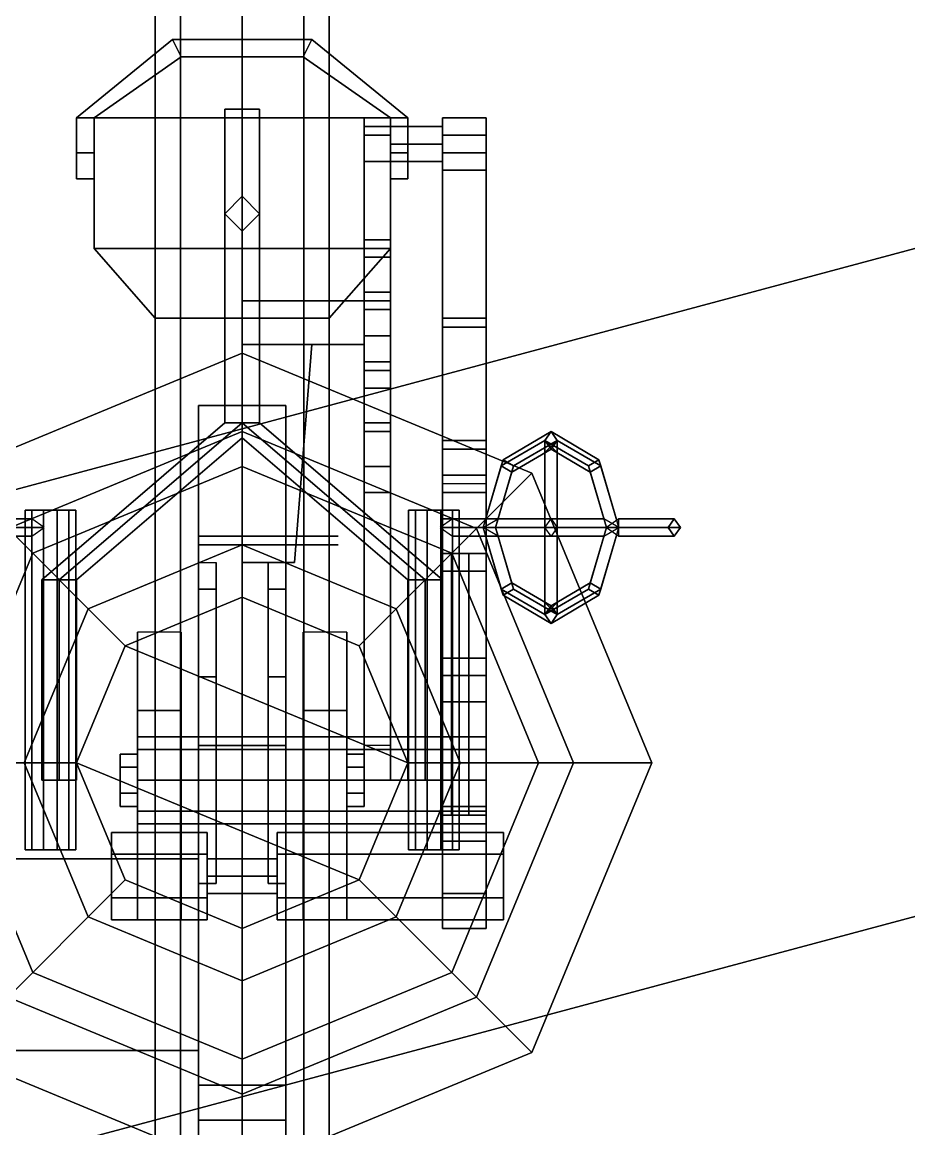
# Model space of a CAD drawing. Header units: millimetres. Extents: x -3.4 to 3.4, y -22.9 to 32.2.
# Drawn here: x -0.253 to 0.765, y 19.08 to 20.35 of the extents above; entities that cross this region are included whole.
import ezdxf

# ---------------------------------------------------------------- set-up
doc = ezdxf.new("R2010")
doc.units = ezdxf.units.MM
for name, color, linetype in [('sleeve', 5, 'Continuous'), ('superstructure', 3, 'Continuous'), ('turret', 2, 'Continuous')]:
    doc.layers.add(name, color=color, linetype=linetype)

msp = doc.modelspace()

# ---------------------------------------------------------------- linework, layer by layer
for points in [[(3.2, 22.79), (2.7, 12.33, -1.51), (-2.7, 12.33, -1.51), (-3.2, 22.79)], [(-0.1, 21.68, -0.71), (-0.0707, 21.68, -0.7807), (-0.0707, 18.68, -0.4807), (-0.1, 18.68, -0.41)], [(-0.0707, 21.68, -0.6393), (-0.1, 21.68, -0.71), (-0.1, 18.68, -0.41), (-0.0707, 18.68, -0.3393)], [(-0.0707, 21.68, -0.7807), (0, 21.68, -0.81), (0, 18.68, -0.51), (-0.0707, 18.68, -0.4807)], [(0, 21.68, -0.61), (-0.0707, 21.68, -0.6393), (-0.0707, 18.68, -0.3393), (0, 18.68, -0.31)], [(0, 21.68, -0.81), (0.0707, 21.68, -0.7807), (0.0707, 18.68, -0.4807), (0, 18.68, -0.51)], [(0.0707, 21.68, -0.6393), (0, 21.68, -0.61), (0, 18.68, -0.31), (0.0707, 18.68, -0.3393)], [(0.0707, 21.68, -0.7807), (0.1, 21.68, -0.71), (0.1, 18.68, -0.41), (0.0707, 18.68, -0.4807)], [(0.1, 21.68, -0.71), (0.0707, 21.68, -0.6393), (0.0707, 18.68, -0.3393), (0.1, 18.68, -0.41)], [(0, 19.97, 2.47), (-0.3323, 19.8323, 2.47), (-0.3323, 19.8323, 2.5), (0, 19.97, 2.5)], [(0, 19.97, 2.5), (-0.3323, 19.8323, 2.5), (-0.2687, 19.7687, 2.5), (0, 19.88, 2.5)], [(0.3323, 19.8323, 2.47), (0, 19.97, 2.47), (0, 19.97, 2.5), (0.3323, 19.8323, 2.5)], [(0.3323, 19.8323, 2.5), (0, 19.97, 2.5), (0, 19.88, 2.5), (0.2687, 19.7687, 2.5)], [(0, 19.88, 2.5), (-0.2687, 19.7687, 2.5), (-0.2404, 19.7404, 2.56), (0, 19.84, 2.56)], [(0.2687, 19.7687, 2.5), (0, 19.88, 2.5), (0, 19.84, 2.56), (0.2404, 19.7404, 2.56)], [(0, 19.84, 2.56), (-0.2404, 19.7404, 2.56), (-0.1768, 19.6768, 2.56), (0, 19.75, 2.56)], [(0.2404, 19.7404, 2.56), (0, 19.84, 2.56), (0, 19.75, 2.56), (0.1768, 19.6768, 2.56)], [(0.47, 19.5, 2.5), (0.3323, 19.8323, 2.5), (0.2687, 19.7687, 2.5), (0.38, 19.5, 2.5)], [(0.47, 19.5, 2.47), (0.3323, 19.8323, 2.47), (0.3323, 19.8323, 2.5), (0.47, 19.5, 2.5)], [(-0.2687, 19.7687, 2.5), (-0.38, 19.5, 2.5), (-0.34, 19.5, 2.56), (-0.2404, 19.7404, 2.56)], [(0.38, 19.5, 2.5), (0.2687, 19.7687, 2.5), (0.2404, 19.7404, 2.56), (0.34, 19.5, 2.56)], [(0, 19.75, 2.56), (-0.1768, 19.6768, 2.56), (-0.1344, 19.6344, 3.11), (0, 19.69, 3.11)], [(0.1768, 19.6768, 2.56), (0, 19.75, 2.56), (0, 19.69, 3.11), (0.1344, 19.6344, 3.11)], [(-0.2404, 19.7404, 2.56), (-0.34, 19.5, 2.56), (-0.25, 19.5, 2.56), (-0.1768, 19.6768, 2.56)], [(0.34, 19.5, 2.56), (0.2404, 19.7404, 2.56), (0.1768, 19.6768, 2.56), (0.25, 19.5, 2.56)], [(-0.1768, 19.6768, 2.56), (-0.25, 19.5, 2.56), (-0.19, 19.5, 3.11), (-0.1344, 19.6344, 3.11)], [(0.25, 19.5, 2.56), (0.1768, 19.6768, 2.56), (0.1344, 19.6344, 3.11), (0.19, 19.5, 3.11)], [(-0.38, 19.5, 2.5), (-0.2687, 19.2313, 2.5), (-0.2404, 19.2596, 2.56), (-0.34, 19.5, 2.56)], [(-0.34, 19.5, 2.56), (-0.2404, 19.2596, 2.56), (-0.1768, 19.3232, 2.56), (-0.25, 19.5, 2.56)], [(-0.25, 19.5, 2.56), (-0.1768, 19.3232, 2.56), (-0.1344, 19.3656, 3.11), (-0.19, 19.5, 3.11)], [(0.1768, 19.3232, 2.56), (0.25, 19.5, 2.56), (0.19, 19.5, 3.11), (0.1344, 19.3656, 3.11)], [(0.2404, 19.2596, 2.56), (0.34, 19.5, 2.56), (0.25, 19.5, 2.56), (0.1768, 19.3232, 2.56)], [(0.2687, 19.2313, 2.5), (0.38, 19.5, 2.5), (0.34, 19.5, 2.56), (0.2404, 19.2596, 2.56)], [(0.3323, 19.1677, 2.5), (0.47, 19.5, 2.5), (0.38, 19.5, 2.5), (0.2687, 19.2313, 2.5)], [(0.3323, 19.1677, 2.47), (0.47, 19.5, 2.47), (0.47, 19.5, 2.5), (0.3323, 19.1677, 2.5)], [(-0.1768, 19.3232, 2.56), (0, 19.25, 2.56), (0, 19.31, 3.11), (-0.1344, 19.3656, 3.11)], [(0, 19.25, 2.56), (0.1768, 19.3232, 2.56), (0.1344, 19.3656, 3.11), (0, 19.31, 3.11)], [(-0.2404, 19.2596, 2.56), (0, 19.16, 2.56), (0, 19.25, 2.56), (-0.1768, 19.3232, 2.56)], [(0, 19.16, 2.56), (0.2404, 19.2596, 2.56), (0.1768, 19.3232, 2.56), (0, 19.25, 2.56)], [(-0.2687, 19.2313, 2.5), (0, 19.12, 2.5), (0, 19.16, 2.56), (-0.2404, 19.2596, 2.56)], [(0, 19.12, 2.5), (0.2687, 19.2313, 2.5), (0.2404, 19.2596, 2.56), (0, 19.16, 2.56)], [(-0.3323, 19.1677, 2.5), (0, 19.03, 2.5), (0, 19.12, 2.5), (-0.2687, 19.2313, 2.5)], [(0, 19.03, 2.5), (0.3323, 19.1677, 2.5), (0.2687, 19.2313, 2.5), (0, 19.12, 2.5)], [(-0.3323, 19.1677, 2.47), (0, 19.03, 2.47), (0, 19.03, 2.5), (-0.3323, 19.1677, 2.5)], [(0, 19.03, 2.47), (0.3323, 19.1677, 2.47), (0.3323, 19.1677, 2.5), (0, 19.03, 2.5)]]:
    msp.add_3dface(points)
at = {"layer": 'sleeve'}
for points in [[(-0.05, 19.91, 3.46), (-0.05, 19.52, 3.41), (-0.05, 19.52, 3.59), (-0.05, 19.91, 3.59)], [(0.05, 19.91, 3.59), (0.05, 19.91, 3.46), (-0.05, 19.91, 3.46), (-0.05, 19.91, 3.59)], [(0.05, 19.91, 3.46), (0.05, 19.52, 3.41), (-0.05, 19.52, 3.41), (-0.05, 19.91, 3.46)], [(-0.05, 19.91, 3.59), (-0.05, 19.52, 3.59), (0.05, 19.52, 3.59), (0.05, 19.91, 3.59)], [(0.05, 19.52, 3.59), (0.05, 19.52, 3.41), (0.05, 19.91, 3.46), (0.05, 19.91, 3.59)], [(-0.03, 19.73, 3.4369), (-0.03, 19.6992, 3.3908), (-0.05, 19.6992, 3.3908), (-0.05, 19.73, 3.4369)], [(-0.05, 19.73, 3.4369), (-0.05, 19.6992, 3.3908), (-0.05, 19.52, 3.41)], [(-0.03, 19.52, 3.41), (-0.03, 19.52, 3.41), (-0.03, 19.6992, 3.3908), (-0.03, 19.73, 3.4369)], [(0.03, 19.73, 3.4369), (0.03, 19.6992, 3.3908), (0.03, 19.52, 3.41)], [(0.05, 19.73, 3.4369), (0.05, 19.6992, 3.3908), (0.03, 19.6992, 3.3908), (0.03, 19.73, 3.4369)], [(0.05, 19.52, 3.41), (0.05, 19.52, 3.41), (0.05, 19.6992, 3.3908), (0.05, 19.73, 3.4369)], [(-0.03, 19.6992, 3.3908), (-0.03, 19.5986, 3.3236), (-0.05, 19.5986, 3.3236), (-0.05, 19.6992, 3.3908)], [(-0.05, 19.5986, 3.3236), (-0.05, 19.48, 3.3), (-0.05, 19.52, 3.41), (-0.05, 19.6992, 3.3908)], [(-0.03, 19.6992, 3.3908), (-0.03, 19.52, 3.41), (-0.03, 19.48, 3.3), (-0.03, 19.5986, 3.3236)], [(0.03, 19.5986, 3.3236), (0.03, 19.48, 3.3), (0.03, 19.52, 3.41), (0.03, 19.6992, 3.3908)], [(0.05, 19.6992, 3.3908), (0.05, 19.5986, 3.3236), (0.03, 19.5986, 3.3236), (0.03, 19.6992, 3.3908)], [(0.05, 19.6992, 3.3908), (0.05, 19.52, 3.41), (0.05, 19.48, 3.3), (0.05, 19.5986, 3.3236)], [(-0.03, 19.5986, 3.3236), (-0.03, 19.48, 3.3), (-0.05, 19.48, 3.3), (-0.05, 19.5986, 3.3236)], [(0.05, 19.5986, 3.3236), (0.05, 19.48, 3.3), (0.03, 19.48, 3.3), (0.03, 19.5986, 3.3236)], [(0.07, 19.5154, 3.6454), (0.07, 19.53, 3.61), (-0.07, 19.53, 3.61), (-0.07, 19.5154, 3.6454)], [(0.07, 19.53, 3.61), (0.07, 19.5154, 3.5746), (-0.07, 19.5154, 3.5746), (-0.07, 19.53, 3.61)], [(-0.05, 19.52, 3.41), (-0.05, 19.13, 3.43), (-0.05, 19.09, 3.59), (-0.05, 19.52, 3.59)], [(0.05, 19.52, 3.41), (0.05, 19.13, 3.43), (-0.05, 19.13, 3.43), (-0.05, 19.52, 3.41)], [(-0.05, 19.52, 3.59), (-0.05, 19.09, 3.59), (0.05, 19.09, 3.59), (0.05, 19.52, 3.59)], [(-0.03, 19.3614, 3.3236), (-0.03, 19.52, 3.41), (-0.05, 19.52, 3.41), (-0.05, 19.3614, 3.3236)], [(-0.03, 19.52, 3.41), (-0.03, 19.52, 3.41), (-0.03, 19.3614, 3.3236), (-0.03, 19.48, 3.3)], [(0.05, 19.3614, 3.3236), (0.05, 19.52, 3.41), (0.03, 19.52, 3.41), (0.03, 19.3614, 3.3236)], [(0.05, 19.09, 3.59), (0.05, 19.13, 3.43), (0.05, 19.52, 3.41), (0.05, 19.52, 3.59)], [(0.05, 19.52, 3.41), (0.05, 19.52, 3.41), (0.05, 19.3614, 3.3236), (0.05, 19.48, 3.3)], [(-0.12, 19.495, 3.636), (-0.12, 19.51, 3.61), (-0.14, 19.51, 3.61), (-0.14, 19.495, 3.636)], [(-0.12, 19.51, 3.61), (-0.12, 19.495, 3.584), (-0.14, 19.495, 3.584), (-0.14, 19.51, 3.61)], [(-0.14, 19.465, 3.636), (-0.14, 19.495, 3.636), (-0.14, 19.51, 3.61), (-0.14, 19.45, 3.61)], [(-0.14, 19.45, 3.61), (-0.14, 19.51, 3.61), (-0.14, 19.495, 3.584), (-0.14, 19.465, 3.584)], [(0.07, 19.48, 3.66), (0.07, 19.5154, 3.6454), (-0.07, 19.5154, 3.6454), (-0.07, 19.48, 3.66)], [(0.07, 19.5154, 3.5746), (0.07, 19.48, 3.56), (-0.07, 19.48, 3.56), (-0.07, 19.5154, 3.5746)], [(0.12, 19.51, 3.61), (0.12, 19.495, 3.636), (0.14, 19.495, 3.636), (0.14, 19.51, 3.61)], [(0.12, 19.495, 3.584), (0.12, 19.51, 3.61), (0.14, 19.51, 3.61), (0.14, 19.495, 3.584)], [(0.14, 19.45, 3.61), (0.14, 19.51, 3.61), (0.14, 19.495, 3.636), (0.14, 19.465, 3.636)], [(0.14, 19.465, 3.584), (0.14, 19.495, 3.584), (0.14, 19.51, 3.61), (0.14, 19.45, 3.61)], [(-0.12, 19.465, 3.636), (-0.12, 19.495, 3.636), (-0.14, 19.495, 3.636), (-0.14, 19.465, 3.636)], [(-0.12, 19.495, 3.584), (-0.12, 19.465, 3.584), (-0.14, 19.465, 3.584), (-0.14, 19.495, 3.584)], [(0.12, 19.495, 3.636), (0.12, 19.465, 3.636), (0.14, 19.465, 3.636), (0.14, 19.495, 3.636)], [(0.12, 19.465, 3.584), (0.12, 19.495, 3.584), (0.14, 19.495, 3.584), (0.14, 19.465, 3.584)], [(0.07, 19.4446, 3.6454), (0.07, 19.48, 3.66), (-0.07, 19.48, 3.66), (-0.07, 19.4446, 3.6454)], [(0.07, 19.48, 3.56), (0.07, 19.4446, 3.5746), (-0.07, 19.4446, 3.5746), (-0.07, 19.48, 3.56)], [(-0.03, 19.48, 3.3), (-0.03, 19.3614, 3.3236), (-0.05, 19.3614, 3.3236), (-0.05, 19.48, 3.3)], [(0.05, 19.48, 3.3), (0.05, 19.3614, 3.3236), (0.03, 19.3614, 3.3236), (0.03, 19.48, 3.3)], [(-0.12, 19.45, 3.61), (-0.12, 19.465, 3.636), (-0.14, 19.465, 3.636), (-0.14, 19.45, 3.61)], [(-0.12, 19.465, 3.584), (-0.12, 19.45, 3.61), (-0.14, 19.45, 3.61), (-0.14, 19.465, 3.584)], [(0.12, 19.465, 3.636), (0.12, 19.45, 3.61), (0.14, 19.45, 3.61), (0.14, 19.465, 3.636)], [(0.12, 19.45, 3.61), (0.12, 19.465, 3.584), (0.14, 19.465, 3.584), (0.14, 19.45, 3.61)], [(0.07, 19.43, 3.61), (0.07, 19.4446, 3.6454), (-0.07, 19.4446, 3.6454), (-0.07, 19.43, 3.61)], [(0.07, 19.4446, 3.5746), (0.07, 19.43, 3.61), (-0.07, 19.43, 3.61), (-0.07, 19.4446, 3.5746)], [(-0.39, 19.39, 3.55), (-0.39, 19.17, 3.55), (-0.05, 19.17, 3.55), (-0.05, 19.39, 3.55)], [(-0.05, 19.39, 3.55), (-0.05, 19.39, 3.51), (-0.39, 19.39, 3.51), (-0.39, 19.39, 3.55)], [(-0.05, 19.39, 3.51), (-0.05, 19.17, 3.51), (-0.39, 19.17, 3.51), (-0.39, 19.39, 3.51)], [(-0.39, 19.17, 3.55), (-0.39, 19.17, 3.51), (-0.05, 19.17, 3.51), (-0.05, 19.17, 3.55)], [(-0.05, 19.13, 3.43), (-0.05, 19.07, 3.46), (-0.05, 19.07, 3.58), (-0.05, 19.09, 3.59)], [(0.05, 19.13, 3.43), (0.05, 19.07, 3.46), (-0.05, 19.07, 3.46), (-0.05, 19.13, 3.43)], [(0.05, 19.07, 3.58), (0.05, 19.07, 3.46), (0.05, 19.13, 3.43), (0.05, 19.09, 3.59)], [(-0.05, 19.09, 3.59), (-0.05, 19.07, 3.58), (0.05, 19.07, 3.58), (0.05, 19.09, 3.59)]]:
    msp.add_3dface(points, dxfattribs=at)
at = {"layer": 'superstructure'}
for points in [[(2.11, 14.95, 2.13), (2.11, 22.79, 1.8), (-2.11, 22.79, 1.8), (-2.11, 14.95, 2.13)], [(-1.2384, 20.215, 2.47), (0.715, 20.7384, 2.47), (0, 20.93, 2.47), (-0.715, 20.7384, 2.47)], [(1.325, 20.265, 3.41), (0.765, 20.825, 3.41), (0.715, 20.7384, 3.41), (1.2384, 20.215, 3.41)], [(-1.43, 19.5, 2.47), (1.2384, 20.215, 2.47), (0.715, 20.7384, 2.47), (-1.2384, 20.215, 2.47)], [(0.715, 20.7384, 2.41), (1.2384, 20.215, 2.41), (1.2384, 20.215, 3.41), (0.715, 20.7384, 3.41)], [(-1.2384, 18.785, 2.47), (1.43, 19.5, 2.47), (1.2384, 20.215, 2.47), (-1.43, 19.5, 2.47)], [(-0.715, 18.2616, 2.47), (1.2384, 18.785, 2.47), (1.43, 19.5, 2.47), (-1.2384, 18.785, 2.47)]]:
    msp.add_3dface(points, dxfattribs=at)
at = {"layer": 'turret'}
for points in [[(-0.19, 20.24, 3.25), (-0.08, 20.33, 3.25), (-0.07, 20.31, 3.25), (-0.17, 20.24, 3.25)], [(-0.17, 20.24, 3.34), (-0.07, 20.31, 3.34), (-0.08, 20.33, 3.34), (-0.19, 20.24, 3.34)], [(-0.19, 20.24, 3.34), (-0.08, 20.33, 3.34), (-0.08, 20.33, 3.25), (-0.19, 20.24, 3.25)], [(-0.08, 20.33, 3.34), (0.08, 20.33, 3.34), (0.08, 20.33, 3.25), (-0.08, 20.33, 3.25)], [(-0.07, 20.31, 3.34), (0.07, 20.31, 3.34), (0.08, 20.33, 3.34), (-0.08, 20.33, 3.34)], [(-0.08, 20.33, 3.25), (0.08, 20.33, 3.25), (0.07, 20.31, 3.25), (-0.07, 20.31, 3.25)], [(0.07, 20.31, 3.34), (0.17, 20.24, 3.34), (0.19, 20.24, 3.34), (0.08, 20.33, 3.34)], [(0.08, 20.33, 3.25), (0.19, 20.24, 3.25), (0.17, 20.24, 3.25), (0.07, 20.31, 3.25)], [(0.08, 20.33, 3.34), (0.19, 20.24, 3.34), (0.19, 20.24, 3.25), (0.08, 20.33, 3.25)], [(-0.17, 20.24, 3.09), (0.17, 20.24, 3.09), (0.07, 20.31, 3.09), (-0.07, 20.31, 3.09)], [(-0.07, 20.31, 3.07), (-0.17, 20.24, 3.07), (-0.17, 20.24, 3.09), (-0.07, 20.31, 3.09)], [(-0.07, 20.31, 3.25), (-0.07, 20.31, 3.34), (-0.17, 20.24, 3.34), (-0.17, 20.24, 3.25)], [(-0.07, 20.31, 3.09), (0.07, 20.31, 3.09), (0.07, 20.31, 3.07), (-0.07, 20.31, 3.07)], [(0.07, 20.31, 3.25), (0.07, 20.31, 3.34), (-0.07, 20.31, 3.34), (-0.07, 20.31, 3.25)], [(0.07, 20.31, 3.09), (0.17, 20.24, 3.09), (0.17, 20.24, 3.07), (0.07, 20.31, 3.07)], [(0.17, 20.24, 3.25), (0.17, 20.24, 3.34), (0.07, 20.31, 3.34), (0.07, 20.31, 3.25)], [(0, 19.89, 2.93), (-0.02, 19.89, 2.95), (-0.02, 20.25, 2.95), (0, 20.25, 2.93)], [(-0.02, 19.89, 2.95), (0, 19.89, 2.97), (0, 20.25, 2.97), (-0.02, 20.25, 2.95)], [(-0.02, 20.25, 2.95), (0, 20.25, 2.97), (0.02, 20.25, 2.95), (0, 20.25, 2.93)], [(0.02, 19.89, 2.95), (0, 19.89, 2.93), (0, 20.25, 2.93), (0.02, 20.25, 2.95)], [(0, 19.89, 2.97), (0.02, 19.89, 2.95), (0.02, 20.25, 2.95), (0, 20.25, 2.97)], [(-0.19, 20.24, 3.25), (-0.19, 20.2, 3.25), (-0.19, 20.17, 3.34), (-0.19, 20.24, 3.34)], [(-0.17, 20.24, 3.25), (-0.17, 20.2, 3.25), (-0.19, 20.2, 3.25), (-0.19, 20.24, 3.25)], [(-0.19, 20.24, 3.34), (-0.19, 20.17, 3.34), (-0.17, 20.17, 3.34), (-0.17, 20.24, 3.34)], [(-0.17, 20.09, 3.09), (0.17, 20.09, 3.09), (0.17, 20.24, 3.09), (-0.17, 20.24, 3.09)], [(-0.17, 20.24, 3.07), (-0.17, 20.09, 3.07), (-0.17, 20.09, 3.09), (-0.17, 20.24, 3.09)], [(-0.17, 20.17, 3.34), (-0.17, 20.2, 3.25), (-0.17, 20.24, 3.25), (-0.17, 20.24, 3.34)], [(0.14, 20.19, 3.75), (0.14, 20.23, 3.79), (0.14, 20.24, 3.77), (0.14, 20.22, 3.74)], [(0.14, 20.24, 3.77), (0.14, 20.23, 3.79), (0.17, 20.23, 3.79), (0.17, 20.24, 3.77)], [(0.14, 20.22, 3.74), (0.14, 20.24, 3.77), (0.17, 20.24, 3.77), (0.17, 20.22, 3.74)], [(0.14, 20.08, 3.85), (0.14, 20.1, 3.91), (0.14, 20.23, 3.79), (0.14, 20.19, 3.75)], [(0.14, 20.23, 3.79), (0.14, 20.1, 3.91), (0.17, 20.1, 3.91), (0.17, 20.23, 3.79)], [(0.17, 20.24, 3.77), (0.17, 20.23, 3.79), (0.17, 20.19, 3.75), (0.17, 20.22, 3.74)], [(0.17, 20.24, 3.09), (0.17, 20.09, 3.09), (0.17, 20.09, 3.07), (0.17, 20.24, 3.07)], [(0.17, 20.24, 3.34), (0.17, 20.24, 3.25), (0.17, 20.2, 3.25), (0.17, 20.17, 3.34)], [(0.17, 20.2, 3.25), (0.17, 20.24, 3.25), (0.19, 20.24, 3.25), (0.19, 20.2, 3.25)], [(0.19, 20.17, 3.34), (0.19, 20.24, 3.34), (0.17, 20.24, 3.34), (0.17, 20.17, 3.34)], [(0.17, 20.23, 3.79), (0.17, 20.1, 3.91), (0.17, 20.08, 3.85), (0.17, 20.19, 3.75)], [(0.23, 20.21, 3.79), (0.23, 20.23, 3.77), (0.17, 20.23, 3.77), (0.17, 20.21, 3.79)], [(0.23, 20.23, 3.77), (0.23, 20.21, 3.75), (0.17, 20.21, 3.75), (0.17, 20.23, 3.77)], [(0.19, 20.2, 3.25), (0.19, 20.24, 3.25), (0.19, 20.24, 3.34), (0.19, 20.17, 3.34)], [(0.23, 20.18, 3.7), (0.23, 20.18, 3.77), (0.23, 20.24, 3.77), (0.23, 20.24, 3.64)], [(0.23, 20.24, 3.64), (0.23, 20.24, 3.77), (0.28, 20.24, 3.77), (0.28, 20.24, 3.64)], [(0.23, 20, 3.7), (0.23, 20.18, 3.7), (0.23, 20.24, 3.64), (0.23, 20.01, 3.64)], [(0.23, 20.01, 3.64), (0.23, 20.24, 3.64), (0.28, 20.24, 3.64), (0.28, 20.01, 3.64)], [(0.23, 20.18, 3.77), (0.23, 20.2, 3.8), (0.23, 20.22, 3.8), (0.23, 20.24, 3.77)], [(0.23, 20.24, 3.77), (0.23, 20.22, 3.8), (0.28, 20.22, 3.8), (0.28, 20.24, 3.77)], [(0.28, 20.24, 3.77), (0.28, 20.18, 3.77), (0.28, 20.18, 3.7), (0.28, 20.24, 3.64)], [(0.28, 20.24, 3.64), (0.28, 20.18, 3.7), (0.28, 20, 3.7), (0.28, 20.01, 3.64)], [(0.28, 20.22, 3.8), (0.28, 20.2, 3.8), (0.28, 20.18, 3.77), (0.28, 20.24, 3.77)], [(0.17, 20.22, 3.74), (0.17, 20.19, 3.75), (0.14, 20.19, 3.75), (0.14, 20.22, 3.74)], [(0.23, 20.22, 3.8), (0.23, 20.2, 3.8), (0.28, 20.2, 3.8), (0.28, 20.22, 3.8)], [(0.23, 20.19, 3.77), (0.23, 20.21, 3.79), (0.17, 20.21, 3.79), (0.17, 20.19, 3.77)], [(0.23, 20.21, 3.75), (0.23, 20.19, 3.77), (0.17, 20.19, 3.77), (0.17, 20.21, 3.75)], [(-0.19, 20.2, 3.07), (-0.19, 20.17, 3.07), (-0.19, 20.17, 3.34), (-0.19, 20.2, 3.25)], [(-0.17, 20.2, 3.25), (-0.17, 20.2, 3.07), (-0.19, 20.2, 3.07), (-0.19, 20.2, 3.25)], [(-0.17, 20.17, 3.34), (-0.17, 20.17, 3.09), (-0.17, 20.2, 3.09), (-0.17, 20.2, 3.25)], [(0.17, 20.2, 3.25), (0.17, 20.2, 3.09), (0.17, 20.17, 3.09), (0.17, 20.17, 3.34)], [(0.19, 20.2, 3.25), (0.19, 20.2, 3.07), (0.17, 20.2, 3.07), (0.17, 20.2, 3.25)], [(0.19, 20.17, 3.07), (0.19, 20.2, 3.07), (0.19, 20.2, 3.25), (0.19, 20.17, 3.34)], [(0.28, 20.18, 3.77), (0.28, 20.2, 3.8), (0.23, 20.2, 3.8), (0.23, 20.18, 3.77)], [(0.17, 20.19, 3.75), (0.17, 20.08, 3.85), (0.14, 20.08, 3.85), (0.14, 20.19, 3.75)], [(0.28, 20.18, 3.7), (0.28, 20.18, 3.77), (0.23, 20.18, 3.77), (0.23, 20.18, 3.7)], [(0.28, 20, 3.7), (0.28, 20.18, 3.7), (0.23, 20.18, 3.7), (0.23, 20, 3.7)], [(-0.19, 20.17, 3.34), (-0.19, 20.17, 3.07), (-0.17, 20.17, 3.07), (-0.17, 20.17, 3.34)], [(0.17, 20.17, 3.34), (0.17, 20.17, 3.07), (0.19, 20.17, 3.07), (0.19, 20.17, 3.34)], [(0, 20.15, 2.9), (-0.02, 20.13, 2.9), (-0.02, 20.13, 3.07), (0, 20.15, 3.07)], [(0.02, 20.13, 2.9), (0, 20.15, 2.9), (0, 20.15, 3.07), (0.02, 20.13, 3.07)], [(-0.02, 20.13, 2.9), (0, 20.11, 2.9), (0, 20.11, 3.07), (-0.02, 20.13, 3.07)], [(0, 20.11, 2.9), (0.02, 20.13, 2.9), (0.02, 20.13, 3.07), (0, 20.11, 3.07)], [(-0.1, 20.01, 3.09), (0.1, 20.01, 3.09), (0.17, 20.09, 3.09), (-0.17, 20.09, 3.09)], [(-0.17, 20.09, 3.07), (-0.1, 20.01, 3.07), (-0.1, 20.01, 3.09), (-0.17, 20.09, 3.09)], [(0.17, 20.09, 3.09), (0.1, 20.01, 3.09), (0.1, 20.01, 3.07), (0.17, 20.09, 3.07)], [(0.14, 20.02, 3.89), (0.14, 19.99, 3.93), (0.14, 20.03, 3.97), (0.14, 20.1, 3.91)], [(0.14, 20.1, 3.91), (0.14, 20.03, 3.97), (0.17, 20.03, 3.97), (0.17, 20.1, 3.91)], [(0.14, 19.96, 3.75), (0.14, 20.02, 3.89), (0.14, 20.1, 3.91), (0.14, 20.08, 3.85)], [(0.17, 20.03, 3.97), (0.17, 19.99, 3.93), (0.17, 20.02, 3.89), (0.17, 20.1, 3.91)], [(0.17, 20.1, 3.91), (0.17, 20.02, 3.89), (0.17, 19.96, 3.75), (0.17, 20.08, 3.85)], [(0.14, 19.96, 3.7), (0.14, 19.96, 3.75), (0.14, 20.08, 3.85), (0.14, 20.04, 3.73)], [(0.14, 20.04, 3.73), (0.14, 20.08, 3.85), (0.17, 20.08, 3.85), (0.17, 20.04, 3.73)], [(0.17, 20.08, 3.85), (0.17, 19.96, 3.75), (0.17, 19.96, 3.7), (0.17, 20.04, 3.73)], [(0.17, 20.04, 3.63), (0.17, 19.96, 3.63), (0.14, 19.96, 3.63), (0.14, 20.04, 3.63)], [(0.14, 19.96, 3.63), (0.14, 19.96, 3.7), (0.14, 20.04, 3.73), (0.14, 20.04, 3.63)], [(0.14, 20.04, 3.63), (0.14, 20.04, 3.73), (0.17, 20.04, 3.73), (0.17, 20.04, 3.63)], [(0.17, 20.04, 3.73), (0.17, 19.96, 3.7), (0.17, 19.96, 3.63), (0.17, 20.04, 3.63)], [(0.14, 20.03, 3.97), (0.14, 19.95, 4.02), (0.17, 19.95, 4.02), (0.17, 20.03, 3.97)], [(0.14, 19.99, 3.93), (0.14, 19.93, 3.97), (0.14, 19.95, 4.02), (0.14, 20.03, 3.97)], [(0.17, 19.95, 4.02), (0.17, 19.93, 3.97), (0.17, 19.99, 3.93), (0.17, 20.03, 3.97)], [(0.17, 20.02, 3.89), (0.17, 19.99, 3.93), (0.14, 19.99, 3.93), (0.14, 20.02, 3.89)], [(0.17, 19.96, 3.75), (0.17, 20.02, 3.89), (0.14, 20.02, 3.89), (0.14, 19.96, 3.75)], [(-0.1, 20.01, 3.07), (0.1, 20.01, 3.07), (0.1, 20.01, 3.09), (-0.1, 20.01, 3.09)], [(0.23, 19.86, 3.63), (0.23, 20, 3.7), (0.23, 20.01, 3.64), (0.23, 19.87, 3.57)], [(0.23, 19.87, 3.57), (0.23, 20.01, 3.64), (0.28, 20.01, 3.64), (0.28, 19.87, 3.57)], [(0.28, 20.01, 3.64), (0.28, 20, 3.7), (0.28, 19.86, 3.63), (0.28, 19.87, 3.57)], [(0.17, 19.99, 3.93), (0.17, 19.93, 3.97), (0.14, 19.93, 3.97), (0.14, 19.99, 3.93)], [(0.28, 19.86, 3.63), (0.28, 20, 3.7), (0.23, 20, 3.7), (0.23, 19.86, 3.63)], [(0.17, 19.96, 3.7), (0.17, 19.96, 3.75), (0.14, 19.96, 3.75), (0.14, 19.96, 3.7)], [(0.17, 19.96, 3.63), (0.17, 19.96, 3.7), (0.14, 19.96, 3.7), (0.14, 19.96, 3.63)], [(0.14, 19.93, 3.97), (0.14, 19.89, 3.97), (0.14, 19.88, 4.02), (0.14, 19.95, 4.02)], [(0.14, 19.95, 4.02), (0.14, 19.88, 4.02), (0.17, 19.88, 4.02), (0.17, 19.95, 4.02)], [(0.17, 19.88, 4.02), (0.17, 19.89, 3.97), (0.17, 19.93, 3.97), (0.17, 19.95, 4.02)], [(0.17, 19.93, 3.97), (0.17, 19.89, 3.97), (0.14, 19.89, 3.97), (0.14, 19.93, 3.97)], [(-0.21, 19.71, 3.1), (-0.23, 19.71, 3.12), (-0.02, 19.89, 2.95), (0, 19.89, 2.93)], [(-0.23, 19.71, 3.12), (-0.21, 19.71, 3.14), (0, 19.89, 2.97), (-0.02, 19.89, 2.95)], [(-0.19, 19.71, 3.12), (-0.21, 19.71, 3.1), (0, 19.89, 2.93), (0, 19.8729, 2.9662)], [(-0.21, 19.71, 3.14), (-0.19, 19.71, 3.12), (0, 19.8729, 2.9662), (0, 19.89, 2.97)], [(0.21, 19.71, 3.14), (0.23, 19.71, 3.12), (0.02, 19.89, 2.95), (0, 19.89, 2.97)], [(0.19, 19.71, 3.12), (0.21, 19.71, 3.14), (0, 19.89, 2.97), (0, 19.8729, 2.9662)], [(0.21, 19.71, 3.1), (0.19, 19.71, 3.12), (0, 19.8729, 2.9662), (0, 19.89, 2.93)], [(0.23, 19.71, 3.12), (0.21, 19.71, 3.1), (0, 19.89, 2.93), (0.02, 19.89, 2.95)], [(0.14, 19.89, 3.97), (0.14, 19.84, 3.95), (0.14, 19.81, 4), (0.14, 19.88, 4.02)], [(0.17, 19.89, 3.97), (0.17, 19.84, 3.95), (0.14, 19.84, 3.95), (0.14, 19.89, 3.97)], [(0.17, 19.81, 4), (0.17, 19.84, 3.95), (0.17, 19.89, 3.97), (0.17, 19.88, 4.02)], [(0.14, 19.88, 4.02), (0.14, 19.81, 4), (0.17, 19.81, 4), (0.17, 19.88, 4.02)], [(0.2973, 19.8407, 3.3173), (0.2994, 19.8478, 3.3294), (0.3544, 19.88, 3.2744), (0.3473, 19.87, 3.2673)], [(0.2994, 19.8478, 3.3294), (0.3114, 19.8407, 3.3314), (0.3614, 19.87, 3.2814), (0.3544, 19.88, 3.2744)], [(0.3473, 19.87, 3.2673), (0.3544, 19.88, 3.2744), (0.4094, 19.8478, 3.2194), (0.3973, 19.8407, 3.2173)], [(0.3544, 19.88, 3.2744), (0.3614, 19.87, 3.2814), (0.4114, 19.8407, 3.2314), (0.4094, 19.8478, 3.2194)], [(0.23, 19.62, 3.57), (0.23, 19.87, 3.57), (0.28, 19.87, 3.57), (0.28, 19.62, 3.57)], [(0.23, 19.6, 3.63), (0.23, 19.86, 3.63), (0.23, 19.87, 3.57), (0.23, 19.62, 3.57)], [(0.28, 19.87, 3.57), (0.28, 19.86, 3.63), (0.28, 19.6, 3.63), (0.28, 19.62, 3.57)], [(0.3094, 19.8336, 3.3194), (0.2973, 19.8407, 3.3173), (0.3473, 19.87, 3.2673), (0.3544, 19.86, 3.2744)], [(0.3114, 19.8407, 3.3314), (0.3094, 19.8336, 3.3194), (0.3544, 19.86, 3.2744), (0.3614, 19.87, 3.2814)], [(0.3544, 19.86, 3.2744), (0.3473, 19.87, 3.2673), (0.3973, 19.8407, 3.2173), (0.3994, 19.8336, 3.2294)], [(0.3473, 19.87, 3.2673), (0.3614, 19.8559, 3.2673), (0.3614, 19.6841, 3.2673), (0.3473, 19.67, 3.2673)], [(0.3614, 19.87, 3.2814), (0.3473, 19.8559, 3.2814), (0.3473, 19.6841, 3.2814), (0.3614, 19.67, 3.2814)], [(0.3473, 19.8559, 3.2814), (0.3473, 19.87, 3.2673), (0.3473, 19.67, 3.2673), (0.3473, 19.6841, 3.2814)], [(0.3614, 19.87, 3.2814), (0.3544, 19.86, 3.2744), (0.3994, 19.8336, 3.2294), (0.4114, 19.8407, 3.2314)], [(0.3614, 19.8559, 3.2673), (0.3614, 19.87, 3.2814), (0.3614, 19.67, 3.2814), (0.3614, 19.6841, 3.2673)], [(0.28, 19.6, 3.63), (0.28, 19.86, 3.63), (0.23, 19.86, 3.63), (0.23, 19.6, 3.63)], [(0.23, 19.77, 3.42), (0.23, 19.86, 3.57), (0.28, 19.86, 3.57), (0.28, 19.77, 3.42)], [(0.23, 19.82, 3.57), (0.23, 19.86, 3.57), (0.23, 19.77, 3.42), (0.23, 19.72, 3.42)], [(0.2766, 19.77, 3.338), (0.2766, 19.77, 3.3521), (0.2994, 19.8478, 3.3294), (0.2973, 19.8407, 3.3173)], [(0.2766, 19.77, 3.3521), (0.2907, 19.77, 3.3521), (0.3114, 19.8407, 3.3314), (0.2994, 19.8478, 3.3294)], [(0.28, 19.77, 3.42), (0.28, 19.86, 3.57), (0.28, 19.82, 3.57), (0.28, 19.72, 3.42)], [(0.3973, 19.8407, 3.2173), (0.4094, 19.8478, 3.2194), (0.4321, 19.77, 3.1966), (0.418, 19.77, 3.1966)], [(0.4094, 19.8478, 3.2194), (0.4114, 19.8407, 3.2314), (0.4321, 19.77, 3.2107), (0.4321, 19.77, 3.1966)], [(0.14, 19.84, 3.95), (0.14, 19.52, 3.63), (0.14, 19.48, 3.66), (0.14, 19.81, 4)], [(0.17, 19.84, 3.95), (0.17, 19.52, 3.63), (0.14, 19.52, 3.63), (0.14, 19.84, 3.95)], [(0.17, 19.48, 3.66), (0.17, 19.52, 3.63), (0.17, 19.84, 3.95), (0.17, 19.81, 4)], [(0.2907, 19.77, 3.338), (0.2766, 19.77, 3.338), (0.2973, 19.8407, 3.3173), (0.3094, 19.8336, 3.3194)], [(0.2907, 19.77, 3.3521), (0.2907, 19.77, 3.338), (0.3094, 19.8336, 3.3194), (0.3114, 19.8407, 3.3314)], [(0.3994, 19.8336, 3.2294), (0.3973, 19.8407, 3.2173), (0.418, 19.77, 3.1966), (0.418, 19.77, 3.2107)], [(0.4114, 19.8407, 3.2314), (0.3994, 19.8336, 3.2294), (0.418, 19.77, 3.2107), (0.4321, 19.77, 3.2107)], [(0.23, 19.77, 3.34), (0.23, 19.83, 3.34), (0.23, 19.81, 3.31), (0.23, 19.78, 3.27)], [(0.23, 19.81, 3.31), (0.23, 19.83, 3.34), (0.28, 19.83, 3.34), (0.28, 19.81, 3.31)], [(0.23, 19.83, 3.34), (0.23, 19.81, 3.38), (0.28, 19.81, 3.38), (0.28, 19.83, 3.34)], [(0.23, 19.77, 3.38), (0.23, 19.81, 3.38), (0.23, 19.83, 3.34), (0.23, 19.77, 3.34)], [(0.28, 19.81, 3.31), (0.28, 19.83, 3.34), (0.28, 19.77, 3.34), (0.28, 19.78, 3.27)], [(0.28, 19.83, 3.34), (0.28, 19.81, 3.38), (0.28, 19.77, 3.38), (0.28, 19.77, 3.34)], [(0.14, 19.81, 4), (0.14, 19.48, 3.66), (0.17, 19.48, 3.66), (0.17, 19.81, 4)], [(0.28, 19.72, 3.42), (0.28, 19.82, 3.57), (0.23, 19.82, 3.57), (0.23, 19.72, 3.42)], [(0.23, 19.78, 3.27), (0.23, 19.81, 3.31), (0.28, 19.81, 3.31), (0.28, 19.78, 3.27)], [(0.23, 19.72, 3.42), (0.23, 19.77, 3.42), (0.23, 19.81, 3.38), (0.23, 19.77, 3.38)], [(0.23, 19.81, 3.38), (0.23, 19.77, 3.42), (0.28, 19.77, 3.42), (0.28, 19.81, 3.38)], [(0.28, 19.81, 3.38), (0.28, 19.77, 3.42), (0.28, 19.72, 3.42), (0.28, 19.77, 3.38)], [(-0.2412, 19.79, 3.1612), (-0.249, 19.79, 3.1322), (-0.249, 19.4, 3.1322), (-0.2412, 19.4, 3.1612)], [(-0.249, 19.79, 3.1322), (-0.2278, 19.79, 3.111), (-0.2278, 19.4, 3.111), (-0.249, 19.4, 3.1322)], [(-0.2278, 19.79, 3.111), (-0.249, 19.79, 3.1322), (-0.2412, 19.79, 3.1612), (-0.1988, 19.79, 3.1188)], [(-0.2122, 19.79, 3.169), (-0.2412, 19.79, 3.1612), (-0.2412, 19.4, 3.1612), (-0.2122, 19.4, 3.169)], [(-0.1988, 19.79, 3.1188), (-0.2412, 19.79, 3.1612), (-0.2122, 19.79, 3.169), (-0.191, 19.79, 3.1478)], [(-0.2278, 19.79, 3.111), (-0.1988, 19.79, 3.1188), (-0.1988, 19.4, 3.1188), (-0.2278, 19.4, 3.111)], [(-0.191, 19.79, 3.1478), (-0.2122, 19.79, 3.169), (-0.2122, 19.4, 3.169), (-0.191, 19.4, 3.1478)], [(-0.1988, 19.79, 3.1188), (-0.191, 19.79, 3.1478), (-0.191, 19.4, 3.1478), (-0.1988, 19.4, 3.1188)], [(0.191, 19.79, 3.1478), (0.2122, 19.79, 3.169), (0.2412, 19.79, 3.1612), (0.1988, 19.79, 3.1188)], [(0.2122, 19.79, 3.169), (0.191, 19.79, 3.1478), (0.191, 19.4, 3.1478), (0.2122, 19.4, 3.169)], [(0.191, 19.79, 3.1478), (0.1988, 19.79, 3.1188), (0.1988, 19.4, 3.1188), (0.191, 19.4, 3.1478)], [(0.1988, 19.79, 3.1188), (0.2412, 19.79, 3.1612), (0.249, 19.79, 3.1322), (0.2278, 19.79, 3.111)], [(0.1988, 19.79, 3.1188), (0.2278, 19.79, 3.111), (0.2278, 19.4, 3.111), (0.1988, 19.4, 3.1188)], [(0.2412, 19.79, 3.1612), (0.2122, 19.79, 3.169), (0.2122, 19.4, 3.169), (0.2412, 19.4, 3.1612)], [(0.2278, 19.79, 3.111), (0.249, 19.79, 3.1322), (0.249, 19.4, 3.1322), (0.2278, 19.4, 3.111)], [(0.249, 19.79, 3.1322), (0.2412, 19.79, 3.1612), (0.2412, 19.4, 3.1612), (0.249, 19.4, 3.1322)], [(-0.2412, 19.78, 3.1612), (-0.2412, 19.77, 3.1471), (-0.3614, 19.77, 3.2673), (-0.3544, 19.78, 3.2744)], [(-0.2271, 19.77, 3.1612), (-0.2412, 19.78, 3.1612), (-0.3544, 19.78, 3.2744), (-0.3473, 19.77, 3.2814)], [(0.2412, 19.78, 3.1612), (0.2271, 19.77, 3.1612), (0.3473, 19.77, 3.2814), (0.3544, 19.78, 3.2744)], [(0.23, 19.74, 3.32), (0.23, 19.77, 3.34), (0.23, 19.78, 3.27), (0.23, 19.74, 3.28)], [(0.23, 19.74, 3.28), (0.23, 19.78, 3.27), (0.28, 19.78, 3.27), (0.28, 19.74, 3.28)], [(0.2412, 19.77, 3.1471), (0.2412, 19.78, 3.1612), (0.3544, 19.78, 3.2744), (0.3614, 19.77, 3.2673)], [(0.2766, 19.77, 3.338), (0.2936, 19.78, 3.3351), (0.4151, 19.78, 3.2136), (0.418, 19.77, 3.1966)], [(0.28, 19.78, 3.27), (0.28, 19.77, 3.34), (0.28, 19.74, 3.32), (0.28, 19.74, 3.28)], [(0.2936, 19.78, 3.3351), (0.2907, 19.77, 3.3521), (0.4321, 19.77, 3.2107), (0.4151, 19.78, 3.2136)], [(0.4321, 19.78, 3.2107), (0.418, 19.77, 3.2107), (0.4887, 19.77, 3.2814), (0.4958, 19.78, 3.2744)], [(0.4321, 19.77, 3.1966), (0.4321, 19.78, 3.2107), (0.4958, 19.78, 3.2744), (0.5028, 19.77, 3.2673)], [(0.5028, 19.77, 3.2673), (0.4958, 19.78, 3.2744), (0.4887, 19.77, 3.2814), (0.4958, 19.76, 3.2744)], [(-0.2412, 19.77, 3.1471), (-0.2412, 19.76, 3.1612), (-0.3544, 19.76, 3.2744), (-0.3614, 19.77, 3.2673)], [(-0.2412, 19.76, 3.1612), (-0.2271, 19.77, 3.1612), (-0.3473, 19.77, 3.2814), (-0.3544, 19.76, 3.2744)], [(0.0866, 19.76, 3.7734), (-0.05, 19.76, 3.83), (-0.0266, 19.76, 3.8866), (0.11, 19.76, 3.83)], [(0.03, 19.76, 3.75), (-0.0266, 19.76, 3.7734), (-0.05, 19.76, 3.83), (0.0866, 19.76, 3.7734)], [(0.11, 19.76, 3.83), (-0.0266, 19.76, 3.8866), (0.03, 19.76, 3.91), (0.0866, 19.76, 3.8866)], [(0.2271, 19.77, 3.1612), (0.2412, 19.76, 3.1612), (0.3544, 19.76, 3.2744), (0.3473, 19.77, 3.2814)], [(0.28, 19.74, 3.32), (0.28, 19.77, 3.34), (0.23, 19.77, 3.34), (0.23, 19.74, 3.32)], [(0.28, 19.77, 3.34), (0.28, 19.77, 3.38), (0.23, 19.77, 3.38), (0.23, 19.77, 3.34)], [(0.28, 19.77, 3.38), (0.28, 19.72, 3.42), (0.23, 19.72, 3.42), (0.23, 19.77, 3.38)], [(0.2412, 19.76, 3.1612), (0.2412, 19.77, 3.1471), (0.3614, 19.77, 3.2673), (0.3544, 19.76, 3.2744)], [(0.3094, 19.7064, 3.3194), (0.2973, 19.6993, 3.3173), (0.2766, 19.77, 3.338), (0.2907, 19.77, 3.338)], [(0.2973, 19.6993, 3.3173), (0.2994, 19.6922, 3.3294), (0.2766, 19.77, 3.3521), (0.2766, 19.77, 3.338)], [(0.2994, 19.6922, 3.3294), (0.3114, 19.6993, 3.3314), (0.2907, 19.77, 3.3521), (0.2766, 19.77, 3.3521)], [(0.2936, 19.76, 3.3351), (0.2766, 19.77, 3.338), (0.418, 19.77, 3.1966), (0.4151, 19.76, 3.2136)], [(0.3114, 19.6993, 3.3314), (0.3094, 19.7064, 3.3194), (0.2907, 19.77, 3.338), (0.2907, 19.77, 3.3521)], [(0.2907, 19.77, 3.3521), (0.2936, 19.76, 3.3351), (0.4151, 19.76, 3.2136), (0.4321, 19.77, 3.2107)], [(0.418, 19.77, 3.2107), (0.418, 19.77, 3.1966), (0.3973, 19.6993, 3.2173), (0.3994, 19.7064, 3.2294)], [(0.418, 19.77, 3.1966), (0.4321, 19.77, 3.1966), (0.4094, 19.6922, 3.2194), (0.3973, 19.6993, 3.2173)], [(0.4321, 19.77, 3.2107), (0.418, 19.77, 3.2107), (0.3994, 19.7064, 3.2294), (0.4114, 19.6993, 3.2314)], [(0.4321, 19.77, 3.1966), (0.4321, 19.77, 3.2107), (0.4114, 19.6993, 3.2314), (0.4094, 19.6922, 3.2194)], [(0.418, 19.77, 3.2107), (0.4321, 19.76, 3.2107), (0.4958, 19.76, 3.2744), (0.4887, 19.77, 3.2814)], [(0.4321, 19.76, 3.2107), (0.4321, 19.77, 3.1966), (0.5028, 19.77, 3.2673), (0.4958, 19.76, 3.2744)], [(0.03, 19.75, 3.91), (-0.0266, 19.75, 3.8866), (-0.05, 19.75, 3.83), (0.0866, 19.75, 3.8866)], [(0.0866, 19.75, 3.8866), (-0.05, 19.75, 3.83), (-0.0266, 19.75, 3.7734), (0.11, 19.75, 3.83)], [(0.11, 19.75, 3.83), (-0.0266, 19.75, 3.7734), (0.03, 19.75, 3.75), (0.0866, 19.75, 3.7734)], [(0.28, 19.74, 3.28), (0.28, 19.74, 3.32), (0.23, 19.74, 3.32), (0.23, 19.74, 3.28)], [(0.26, 19.74, 3.32), (0.24, 19.74, 3.3), (0.24, 19.44, 3.27), (0.26, 19.44, 3.29)], [(0.24, 19.74, 3.3), (0.26, 19.74, 3.28), (0.26, 19.44, 3.25), (0.24, 19.44, 3.27)], [(0.28, 19.74, 3.3), (0.26, 19.74, 3.32), (0.26, 19.44, 3.29), (0.28, 19.44, 3.27)], [(0.26, 19.74, 3.28), (0.28, 19.74, 3.3), (0.28, 19.44, 3.27), (0.26, 19.44, 3.25)], [(-0.21, 19.48, 3.1), (-0.23, 19.48, 3.12), (-0.23, 19.71, 3.12), (-0.21, 19.71, 3.1)], [(-0.23, 19.48, 3.12), (-0.21, 19.48, 3.14), (-0.21, 19.71, 3.14), (-0.23, 19.71, 3.12)], [(-0.19, 19.48, 3.12), (-0.21, 19.48, 3.1), (-0.21, 19.71, 3.1), (-0.19, 19.71, 3.12)], [(-0.21, 19.48, 3.14), (-0.19, 19.48, 3.12), (-0.19, 19.71, 3.12), (-0.21, 19.71, 3.14)], [(0.19, 19.48, 3.12), (0.21, 19.48, 3.14), (0.21, 19.71, 3.14), (0.19, 19.71, 3.12)], [(0.21, 19.48, 3.1), (0.19, 19.48, 3.12), (0.19, 19.71, 3.12), (0.21, 19.71, 3.1)], [(0.21, 19.48, 3.14), (0.23, 19.48, 3.12), (0.23, 19.71, 3.12), (0.21, 19.71, 3.14)], [(0.23, 19.48, 3.12), (0.21, 19.48, 3.1), (0.21, 19.71, 3.1), (0.23, 19.71, 3.12)], [(0.3544, 19.68, 3.2744), (0.3473, 19.67, 3.2673), (0.2973, 19.6993, 3.3173), (0.3094, 19.7064, 3.3194)], [(0.3473, 19.67, 3.2673), (0.3544, 19.66, 3.2744), (0.2994, 19.6922, 3.3294), (0.2973, 19.6993, 3.3173)], [(0.3544, 19.66, 3.2744), (0.3614, 19.67, 3.2814), (0.3114, 19.6993, 3.3314), (0.2994, 19.6922, 3.3294)], [(0.3614, 19.67, 3.2814), (0.3544, 19.68, 3.2744), (0.3094, 19.7064, 3.3194), (0.3114, 19.6993, 3.3314)], [(0.3994, 19.7064, 3.2294), (0.3973, 19.6993, 3.2173), (0.3473, 19.67, 3.2673), (0.3544, 19.68, 3.2744)], [(0.3973, 19.6993, 3.2173), (0.4094, 19.6922, 3.2194), (0.3544, 19.66, 3.2744), (0.3473, 19.67, 3.2673)], [(0.4114, 19.6993, 3.2314), (0.3994, 19.7064, 3.2294), (0.3544, 19.68, 3.2744), (0.3614, 19.67, 3.2814)], [(0.4094, 19.6922, 3.2194), (0.4114, 19.6993, 3.2314), (0.3614, 19.67, 3.2814), (0.3544, 19.66, 3.2744)], [(0, 19.69, 3.11), (-0.1344, 19.6344, 3.11), (-0.1344, 19.6344, 3.16), (0, 19.69, 3.16)], [(0.1344, 19.6344, 3.16), (0, 19.69, 3.16), (-0.1344, 19.6344, 3.16), (0.19, 19.5, 3.16)], [(0.1344, 19.6344, 3.11), (0, 19.69, 3.11), (0, 19.69, 3.16), (0.1344, 19.6344, 3.16)], [(-0.07, 19.56, 3.51), (-0.07, 19.65, 3.16), (-0.12, 19.65, 3.16), (-0.12, 19.56, 3.51)], [(-0.12, 19.65, 3.16), (-0.12, 19.32, 3.16), (-0.12, 19.42, 3.51), (-0.12, 19.56, 3.51)], [(-0.07, 19.42, 3.51), (-0.07, 19.32, 3.16), (-0.07, 19.65, 3.16), (-0.07, 19.56, 3.51)], [(0.07, 19.65, 3.16), (0.07, 19.32, 3.16), (0.07, 19.42, 3.51), (0.07, 19.56, 3.51)], [(0.12, 19.56, 3.51), (0.12, 19.65, 3.16), (0.07, 19.65, 3.16), (0.07, 19.56, 3.51)], [(0.12, 19.42, 3.51), (0.12, 19.32, 3.16), (0.12, 19.65, 3.16), (0.12, 19.56, 3.51)], [(-0.1344, 19.6344, 3.11), (-0.19, 19.5, 3.11), (-0.19, 19.5, 3.16), (-0.1344, 19.6344, 3.16)], [(0.19, 19.5, 3.16), (-0.1344, 19.6344, 3.16), (-0.19, 19.5, 3.16), (0.1344, 19.3656, 3.16)], [(0.19, 19.5, 3.11), (0.1344, 19.6344, 3.11), (0.1344, 19.6344, 3.16), (0.19, 19.5, 3.16)], [(0.23, 19.57, 3.61), (0.23, 19.6, 3.63), (0.23, 19.62, 3.57), (0.23, 19.6, 3.56)], [(0.23, 19.6, 3.56), (0.23, 19.62, 3.57), (0.28, 19.62, 3.57), (0.28, 19.6, 3.56)], [(0.28, 19.62, 3.57), (0.28, 19.6, 3.63), (0.28, 19.57, 3.61), (0.28, 19.6, 3.56)], [(0.28, 19.57, 3.61), (0.28, 19.6, 3.63), (0.23, 19.6, 3.63), (0.23, 19.57, 3.61)], [(0.23, 19.44, 3.46), (0.23, 19.57, 3.61), (0.23, 19.6, 3.56), (0.23, 19.48, 3.42)], [(0.23, 19.48, 3.42), (0.23, 19.6, 3.56), (0.28, 19.6, 3.56), (0.28, 19.48, 3.42)], [(0.28, 19.6, 3.56), (0.28, 19.57, 3.61), (0.28, 19.44, 3.46), (0.28, 19.48, 3.42)], [(0.28, 19.44, 3.46), (0.28, 19.57, 3.61), (0.23, 19.57, 3.61), (0.23, 19.44, 3.46)], [(-0.12, 19.56, 3.51), (-0.12, 19.42, 3.51), (-0.12, 19.43, 3.61), (-0.12, 19.53, 3.61)], [(-0.07, 19.53, 3.61), (-0.07, 19.56, 3.51), (-0.12, 19.56, 3.51), (-0.12, 19.53, 3.61)], [(-0.07, 19.43, 3.61), (-0.07, 19.42, 3.51), (-0.07, 19.56, 3.51), (-0.07, 19.53, 3.61)], [(0.12, 19.53, 3.61), (0.12, 19.56, 3.51), (0.07, 19.56, 3.51), (0.07, 19.53, 3.61)], [(0.07, 19.56, 3.51), (0.07, 19.42, 3.51), (0.07, 19.43, 3.61), (0.07, 19.53, 3.61)], [(0.12, 19.43, 3.61), (0.12, 19.42, 3.51), (0.12, 19.56, 3.51), (0.12, 19.53, 3.61)], [(-0.12, 19.53, 3.61), (-0.12, 19.43, 3.61), (-0.12, 19.4446, 3.6454), (-0.12, 19.5154, 3.6454)], [(-0.07, 19.5154, 3.6454), (-0.07, 19.53, 3.61), (-0.12, 19.53, 3.61), (-0.12, 19.5154, 3.6454)], [(-0.07, 19.43, 3.61), (-0.07, 19.53, 3.61), (-0.07, 19.5154, 3.6454), (-0.07, 19.4446, 3.6454)], [(0.28, 19.5154, 3.6454), (0.28, 19.53, 3.61), (0.07, 19.53, 3.61), (0.07, 19.5154, 3.6454)], [(0.07, 19.53, 3.61), (0.07, 19.43, 3.61), (0.07, 19.4446, 3.6454), (0.07, 19.5154, 3.6454)], [(0.28, 19.53, 3.61), (0.28, 19.5154, 3.5746), (0.12, 19.5154, 3.5746), (0.12, 19.53, 3.61)], [(0.28, 19.4446, 3.6454), (0.28, 19.53, 3.61), (0.28, 19.5154, 3.6454), (0.28, 19.48, 3.66)], [(0.28, 19.43, 3.61), (0.28, 19.5154, 3.5746), (0.28, 19.53, 3.61), (0.28, 19.4446, 3.6454)], [(-0.12, 19.5154, 3.6454), (-0.12, 19.4446, 3.6454), (-0.12, 19.48, 3.66)], [(-0.07, 19.48, 3.66), (-0.07, 19.5154, 3.6454), (-0.12, 19.5154, 3.6454), (-0.12, 19.48, 3.66)], [(-0.07, 19.4446, 3.6454), (-0.07, 19.5154, 3.6454), (-0.07, 19.48, 3.66)], [(0.28, 19.48, 3.66), (0.28, 19.5154, 3.6454), (0.07, 19.5154, 3.6454), (0.07, 19.48, 3.66)], [(0.07, 19.5154, 3.6454), (0.07, 19.4446, 3.6454), (0.07, 19.48, 3.66)], [(0.28, 19.5154, 3.5746), (0.28, 19.48, 3.56), (0.12, 19.48, 3.56), (0.12, 19.5154, 3.5746)], [(0.28, 19.4446, 3.5746), (0.28, 19.48, 3.56), (0.28, 19.5154, 3.5746), (0.28, 19.43, 3.61)], [(-0.19, 19.5, 3.11), (-0.1344, 19.3656, 3.11), (-0.1344, 19.3656, 3.16), (-0.19, 19.5, 3.16)], [(0.1344, 19.3656, 3.16), (-0.19, 19.5, 3.16), (-0.1344, 19.3656, 3.16), (0, 19.31, 3.16)], [(0.1344, 19.3656, 3.11), (0.19, 19.5, 3.11), (0.19, 19.5, 3.16), (0.1344, 19.3656, 3.16)], [(-0.21, 19.48, 3.1), (-0.19, 19.48, 3.12), (-0.21, 19.48, 3.14), (-0.23, 19.48, 3.12)], [(-0.07, 19.4446, 3.6454), (-0.07, 19.48, 3.66), (-0.12, 19.48, 3.66), (-0.12, 19.4446, 3.6454)], [(0.28, 19.4446, 3.6454), (0.28, 19.48, 3.66), (0.07, 19.48, 3.66), (0.07, 19.4446, 3.6454)], [(0.28, 19.48, 3.56), (0.28, 19.4446, 3.5746), (0.12, 19.4446, 3.5746), (0.12, 19.48, 3.56)], [(0.21, 19.48, 3.1), (0.23, 19.48, 3.12), (0.21, 19.48, 3.14), (0.19, 19.48, 3.12)], [(0.23, 19.41, 3.3), (0.23, 19.48, 3.42), (0.28, 19.48, 3.42), (0.28, 19.41, 3.3)], [(0.23, 19.35, 3.35), (0.23, 19.44, 3.46), (0.23, 19.48, 3.42), (0.23, 19.41, 3.3)], [(0.28, 19.48, 3.42), (0.28, 19.44, 3.46), (0.28, 19.35, 3.35), (0.28, 19.41, 3.3)], [(-0.07, 19.43, 3.61), (-0.07, 19.4446, 3.6454), (-0.12, 19.4446, 3.6454), (-0.12, 19.43, 3.61)], [(0.28, 19.43, 3.61), (0.28, 19.4446, 3.6454), (0.07, 19.4446, 3.6454), (0.07, 19.43, 3.61)], [(0.28, 19.4446, 3.5746), (0.28, 19.43, 3.61), (0.12, 19.43, 3.61), (0.12, 19.4446, 3.5746)], [(0.23, 19.45, 3.24), (0.23, 19.44, 3.3), (0.28, 19.44, 3.3), (0.28, 19.45, 3.24)], [(0.23, 19.31, 3.28), (0.23, 19.44, 3.3), (0.23, 19.45, 3.24), (0.23, 19.32, 3.24)], [(0.23, 19.32, 3.24), (0.23, 19.45, 3.24), (0.28, 19.45, 3.24), (0.28, 19.32, 3.24)], [(0.28, 19.45, 3.24), (0.28, 19.44, 3.3), (0.28, 19.31, 3.28), (0.28, 19.32, 3.24)], [(-0.12, 19.43, 3.61), (-0.12, 19.42, 3.51), (-0.07, 19.42, 3.51), (-0.07, 19.43, 3.61)], [(0.07, 19.43, 3.61), (0.07, 19.42, 3.51), (0.12, 19.42, 3.51), (0.12, 19.43, 3.61)], [(0.28, 19.35, 3.35), (0.28, 19.44, 3.46), (0.23, 19.44, 3.46), (0.23, 19.35, 3.35)], [(0.28, 19.31, 3.28), (0.28, 19.44, 3.3), (0.23, 19.44, 3.3), (0.23, 19.31, 3.28)], [(-0.15, 19.395, 3.2567), (-0.15, 19.42, 3.3), (-0.04, 19.42, 3.3), (-0.04, 19.395, 3.2567)], [(-0.15, 19.42, 3.3), (-0.15, 19.395, 3.3433), (-0.04, 19.395, 3.3433), (-0.04, 19.42, 3.3)], [(-0.15, 19.395, 3.2567), (-0.15, 19.345, 3.2567), (-0.15, 19.32, 3.3), (-0.15, 19.42, 3.3)], [(-0.15, 19.42, 3.3), (-0.15, 19.32, 3.3), (-0.15, 19.345, 3.3433), (-0.15, 19.395, 3.3433)], [(-0.12, 19.42, 3.51), (-0.12, 19.32, 3.16), (-0.07, 19.32, 3.16), (-0.07, 19.42, 3.51)], [(-0.04, 19.345, 3.2567), (-0.04, 19.395, 3.2567), (-0.04, 19.42, 3.3), (-0.04, 19.32, 3.3)], [(-0.04, 19.32, 3.3), (-0.04, 19.42, 3.3), (-0.04, 19.395, 3.3433), (-0.04, 19.345, 3.3433)], [(0.3, 19.395, 3.3433), (0.3, 19.42, 3.3), (0.04, 19.42, 3.3), (0.04, 19.395, 3.3433)], [(0.3, 19.42, 3.3), (0.3, 19.395, 3.2567), (0.04, 19.395, 3.2567), (0.04, 19.42, 3.3)], [(0.04, 19.42, 3.3), (0.04, 19.32, 3.3), (0.04, 19.345, 3.3433), (0.04, 19.395, 3.3433)], [(0.04, 19.395, 3.2567), (0.04, 19.345, 3.2567), (0.04, 19.32, 3.3), (0.04, 19.42, 3.3)], [(0.07, 19.42, 3.51), (0.07, 19.32, 3.16), (0.12, 19.32, 3.16), (0.12, 19.42, 3.51)], [(0.3, 19.32, 3.3), (0.3, 19.42, 3.3), (0.3, 19.395, 3.3433), (0.3, 19.345, 3.3433)], [(0.3, 19.345, 3.2567), (0.3, 19.395, 3.2567), (0.3, 19.42, 3.3), (0.3, 19.32, 3.3)], [(0.28, 19.41, 3.3), (0.28, 19.35, 3.35), (0.23, 19.35, 3.35), (0.23, 19.41, 3.3)], [(-0.249, 19.4, 3.1322), (-0.2278, 19.4, 3.111), (-0.1988, 19.4, 3.1188), (-0.2412, 19.4, 3.1612)], [(-0.2412, 19.4, 3.1612), (-0.1988, 19.4, 3.1188), (-0.191, 19.4, 3.1478), (-0.2122, 19.4, 3.169)], [(-0.15, 19.345, 3.2567), (-0.15, 19.395, 3.2567), (-0.04, 19.395, 3.2567), (-0.04, 19.345, 3.2567)], [(-0.15, 19.395, 3.3433), (-0.15, 19.345, 3.3433), (-0.04, 19.345, 3.3433), (-0.04, 19.395, 3.3433)], [(0.3, 19.345, 3.3433), (0.3, 19.395, 3.3433), (0.04, 19.395, 3.3433), (0.04, 19.345, 3.3433)], [(0.3, 19.395, 3.2567), (0.3, 19.345, 3.2567), (0.04, 19.345, 3.2567), (0.04, 19.395, 3.2567)], [(0.2122, 19.4, 3.169), (0.191, 19.4, 3.1478), (0.1988, 19.4, 3.1188), (0.2412, 19.4, 3.1612)], [(0.2412, 19.4, 3.1612), (0.1988, 19.4, 3.1188), (0.2278, 19.4, 3.111), (0.249, 19.4, 3.1322)], [(0.04, 19.37, 3.32), (0.04, 19.39, 3.3), (-0.04, 19.39, 3.3), (-0.04, 19.37, 3.32)], [(0.04, 19.39, 3.3), (0.04, 19.37, 3.28), (-0.04, 19.37, 3.28), (-0.04, 19.39, 3.3)], [(-0.1344, 19.3656, 3.11), (0, 19.31, 3.11), (0, 19.31, 3.16), (-0.1344, 19.3656, 3.16)], [(0.04, 19.35, 3.3), (0.04, 19.37, 3.32), (-0.04, 19.37, 3.32), (-0.04, 19.35, 3.3)], [(0.04, 19.37, 3.28), (0.04, 19.35, 3.3), (-0.04, 19.35, 3.3), (-0.04, 19.37, 3.28)], [(0, 19.31, 3.11), (0.1344, 19.3656, 3.11), (0.1344, 19.3656, 3.16), (0, 19.31, 3.16)], [(-0.15, 19.32, 3.3), (-0.15, 19.345, 3.2567), (-0.04, 19.345, 3.2567), (-0.04, 19.32, 3.3)], [(-0.15, 19.345, 3.3433), (-0.15, 19.32, 3.3), (-0.04, 19.32, 3.3), (-0.04, 19.345, 3.3433)], [(0.3, 19.32, 3.3), (0.3, 19.345, 3.3433), (0.04, 19.345, 3.3433), (0.04, 19.32, 3.3)], [(0.3, 19.345, 3.2567), (0.3, 19.32, 3.3), (0.04, 19.32, 3.3), (0.04, 19.345, 3.2567)], [(0.28, 19.32, 3.24), (0.28, 19.31, 3.28), (0.23, 19.31, 3.28), (0.23, 19.32, 3.24)]]:
    msp.add_3dface(points, dxfattribs=at)
at = {"layer": 'turret', "color": 3}
for points in [[(0, 20.03, 3.75), (0, 19.98, 3.75), (0.14, 19.98, 3.75), (0.14, 20.03, 3.75)], [(0.14, 20.03, 3.7), (0.14, 19.98, 3.7), (0, 19.98, 3.7), (0, 20.03, 3.7)], [(0, 19.98, 3.7), (0, 19.98, 3.75), (0, 20.03, 3.75), (0, 20.03, 3.7)], [(0, 20.03, 3.7), (0, 20.03, 3.75), (0.14, 20.03, 3.75), (0.14, 20.03, 3.7)], [(0.14, 20.03, 3.75), (0.14, 19.98, 3.75), (0.14, 19.98, 3.7), (0.14, 20.03, 3.7)], [(0, 19.98, 3.75), (0, 19.73, 3.75), (0.06, 19.73, 3.75), (0.08, 19.98, 3.75)], [(0.08, 19.98, 3.7), (0.06, 19.73, 3.72), (0, 19.73, 3.72), (0, 19.98, 3.7)], [(0, 19.73, 3.72), (0, 19.73, 3.75), (0, 19.98, 3.75), (0, 19.98, 3.7)], [(0.08, 19.98, 3.75), (0.06, 19.73, 3.75), (0.06, 19.73, 3.72), (0.08, 19.98, 3.7)], [(0.14, 19.98, 3.72), (0.14, 19.98, 3.75), (0.08, 19.98, 3.75), (0.08, 19.98, 3.72)], [(0.06, 19.73, 3.72), (0.06, 19.73, 3.75), (0, 19.73, 3.75), (0, 19.73, 3.72)]]:
    msp.add_3dface(points, dxfattribs=at)

doc.saveas('drawing.dxf')
